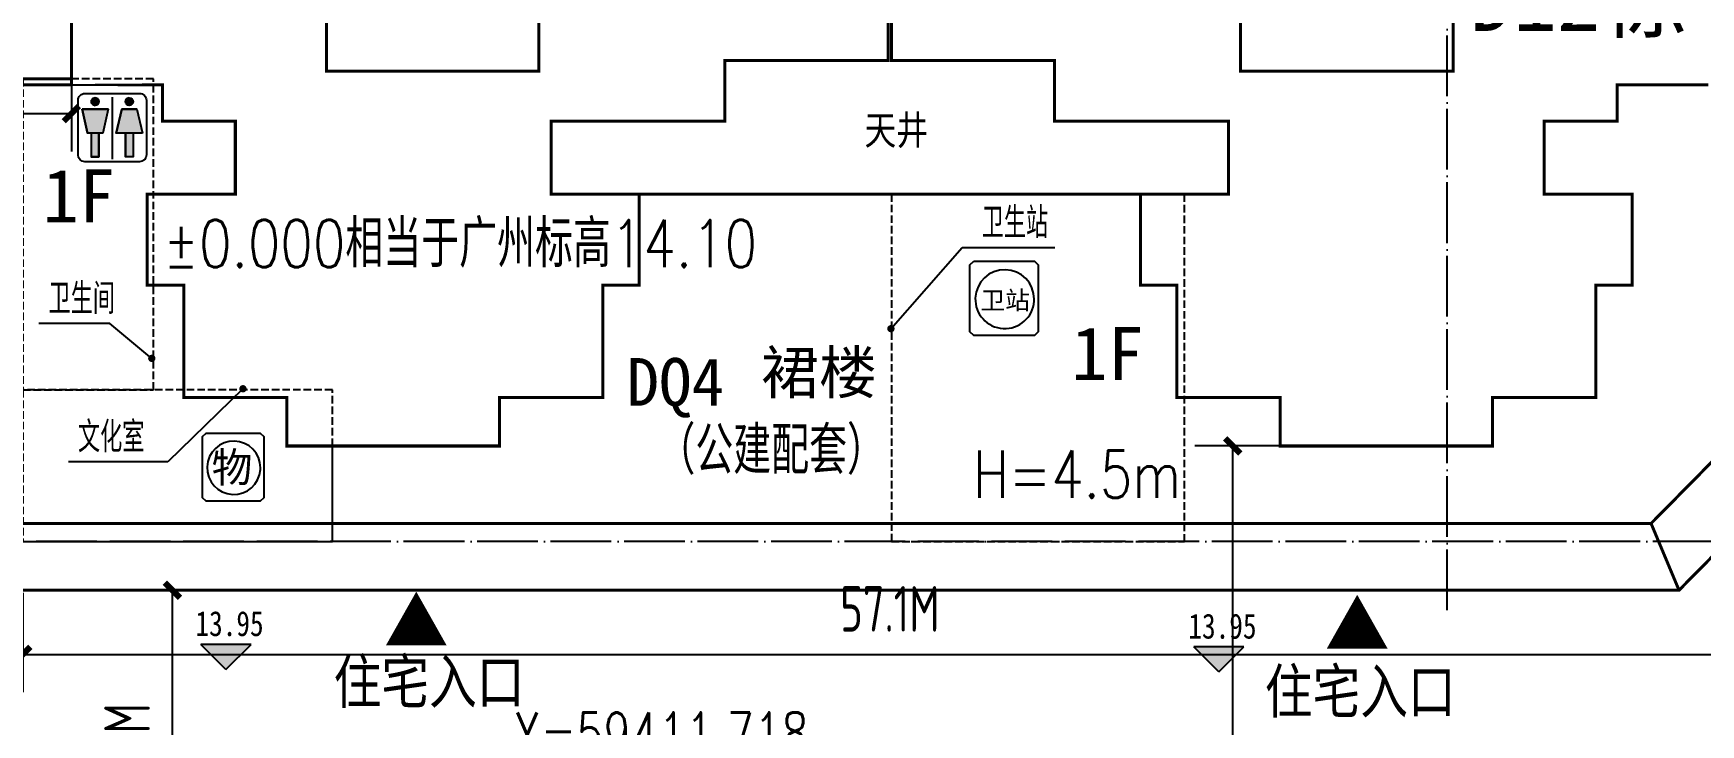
# Model space of a CAD drawing. Extents: x 37173252 to 74842692, y 59158332 to 118813339.
# Drawn here: x 37615597 to 37670510, y 59417960 to 59440741 of the extents above; entities that cross this region are included whole.
import ezdxf

# ---------------------------------------------------------------- set-up
doc = ezdxf.new("R2010")
doc.units = 0
doc.header["$LTSCALE"] = 1000
doc.header["$MEASUREMENT"] = 0
doc.linetypes.add('DASH', pattern=[0.35, 0.25, -0.1])
doc.linetypes.add('DOTE', pattern=[2.4200000000000004, 2, -0.2, 0.02, -0.2])
for name, color, linetype in [('-1-500室外标高', 4, 'Continuous'), ('@YL', 2, 'Continuous'), ('DIM_LEAD', 3, 'Continuous'), ('DOTE', 16, 'Continuous'), ('PUB_DIM', 3, 'Continuous'), ('PUB_TEXT', 7, 'Continuous'), ('RMJM - P1 - P - 120-1$0$文字说明', 7, 'Continuous'), ('SHAPE', 161, 'Continuous'), ('YD_设施符号', 7, 'Continuous'), ('入口', 4, 'Continuous'), ('屋顶轮廓', 36, 'Continuous'), ('竖向标高', 1, 'Continuous')]:
    doc.layers.add(name, color=color, linetype=linetype)
doc.styles.add('_TCH_DIM', font='SIMPLEX', dxfattribs={"bigfont": 'GBCBIG'})
doc.styles.add('_TCH_DIM_T3', font='SIMPLEX', dxfattribs={"width": 0.7058823529411765, "bigfont": 'GBCBIG'})
doc.styles.add('CHINESE', font='', dxfattribs={"width": 0.8})
doc.styles.add('DIM_FONT', font='superos.shx', dxfattribs={"width": 0.8, "bigfont": 'haiwenzw.shx'})
doc.styles.add('DIMST', font='', dxfattribs={"width": 0.8})
doc.styles.add('GHTEXTHT', font='')
doc.styles.add('RMJM - P1 - P - 120-1$0$RMJM_TEXT', font='arial.ttf', dxfattribs={"height": 2.5})
doc.styles.add('text_zheng', font='simplex.shx', dxfattribs={"width": 0.8, "bigfont": 'hztxt.shx'})
doc.styles.get('CHINESE').set_extended_font_data('NSimSun')
doc.styles.get('DIMST').set_extended_font_data('SimSun')
doc.styles.get('GHTEXTHT').set_extended_font_data('SimSun')
doc.dimstyles.new('_TCH_ARCH&&500', dxfattribs={"dimtxt": 1487.5, "dimasz": 500, "dimexe": 1250, "dimexo": 1500, "dimgap": 631.2500000000001, "dimtad": 1, "dimdec": 0, "dimzin": 0, "dimdsep": 46, "dimtxsty": '_TCH_DIM_T3', "dimblk": 'ARCHTICK', "dimcen": 0.09, "dimclrt": 7, "dimazin": 2, "dimtfac": 1, "dimtdec": 0, "dimtix": 1, "dimtmove": 2, "dimatfit": 3, "dimfxl": 0, "dimtolj": 1, "dimtzin": 0, "dimarcsym": 0})
doc.dimstyles.new('DIMN500', dxfattribs={"dimscale": 5, "dimtxt": 300, "dimasz": 100, "dimexe": 250, "dimexo": 300, "dimgap": 150, "dimtad": 1, "dimdec": 0, "dimzin": 0, "dimdsep": 46, "dimtxsty": 'DIM_FONT', "dimblk": 'ARCHTICK', "dimcen": 0.09, "dimclrt": 7, "dimazin": 2, "dimtfac": 1, "dimtdec": 0, "dimtix": 1, "dimtmove": 2, "dimatfit": 3, "dimldrblk": 'ARCHTICK', "dimfxl": 0, "dimtolj": 1, "dimtzin": 0, "dimarcsym": 0})

# ---------------------------------------------------------------- blocks, each defined once
blk = doc.blocks.new('_ArchTick')
at = {"color": 0, "linetype": 'ByBlock', "const_width": 0.4}
blk.add_lwpolyline([(-0.5, -0.5), (0.5, 0.5)], dxfattribs=at)
blk = doc.blocks.new('*D207')
at = {"layer": 'Defpoints', "color": 0}
for p in [(657207.1477293252, -198412.9115553963), (714323.7020778186, -198412.9115553963), (714323.7020778186, -201935.658757955)]:
    blk.add_point(p, dxfattribs=at)
at = {"layer": 'PUB_DIM', "color": 0, "lineweight": -2}
for p, q in [((657207.1477293252, -199912.9115553963), (657207.1477293252, -203185.658757955)), ((714323.7020778186, -199912.9115553963), (714323.7020778186, -203185.658757955)), ((657207.1477293252, -201935.658757955), (714323.7020778186, -201935.658757955))]:
    blk.add_line(p, q, dxfattribs=at)
at = {"layer": 'PUB_DIM', "color": 0, "lineweight": -2, "xscale": 500, "yscale": 500, "zscale": 500, "rotation": 180}
blk.add_blockref('_ArchTick', (657207.1477293252, -201935.658757955), dxfattribs=at)
at = {"layer": 'PUB_DIM', "color": 0, "lineweight": -2, "xscale": 500, "yscale": 500, "zscale": 500}
blk.add_blockref('_ArchTick', (714323.7020778186, -201935.658757955), dxfattribs=at)
at = {"layer": 'PUB_DIM', "color": 7, "insert": (685765.4249035718, -200435.658757955), "char_height": 1500, "attachment_point": 5, "style": 'DIM_FONT'}
blk.add_mtext('\\A1;57.1M', dxfattribs=at)
blk = doc.blocks.new('D11D12lkx')
at = {"layer": 'SHAPE', "const_width": 100}
for points in [[(657369.3972220002, -106782.2490342725), (655269.4478155347, -106782.2490114886), (655269.4478155347, -123634.9734431598), (710318.81603532, -123634.9734021742), (716103.2561384859, -117766.7348351944), (716948.8456131136, -80219.81070592254), (702686.3455764027, -80219.8107257206), (702686.3455996709, -96982.39497868903)], [(702886.3455998646, -96982.39497868903), (702886.3455768796, -80419.8104030285), (714745.1061213585, -80419.8104030285), (713923.5060965763, -116844.1754859034), (709398.264787239, -121434.9734028522), (702879.4126219423, -121434.9734028522), (702879.4126219423, -121434.9734028522)], [(684269.3619008949, -98732.23652203148), (684269.2380194776, -106182.2647978715), (678894.3972223764, -106182.2647978738), (678894.3972223764, -108182.2490029559), (673169.3972102692, -108182.2365106959), (673169.3972102692, -110582.236509915), (676069.3972110646, -110582.2365083536), (676069.3972110646, -113382.236513223), (676069.3972110646, -113582.236513223), (674869.4322109139, -113582.2365131681), (674869.4322109139, -117282.2365128952), (671469.3972104555, -117282.2490051463), (671469.4030891014, -118882.2490052367), (664469.3972113831, -118882.2490051687), (664469.3972113831, -117282.2490051463), (661069.3972221864, -117282.2365128952), (661069.3971225359, -114082.249005191), (661069.3971225359, -113582.249005191), (659869.3972108243, -113582.249005191), (659869.397210828, -110582.249005422), (662769.3972112006, -110582.249005422), (662769.3972112006, -108182.2490069121), (660369.3972220039, -108182.2490029559), (660369.3972220039, -106982.2489997447), (657369.3972225981, -106982.2490342725), (657369.3972220002, -103682.2365041892)], [(684379.3419391504, -98732.38250262057), (684379.4658205677, -106182.4107784606), (689754.3066176688, -106182.4107784629), (689754.3066176688, -108182.3949835449), (695479.306629776, -108182.382491285), (695479.306629776, -110582.3824905041), (692579.3066289807, -110582.3824889427), (692579.3066289807, -113382.3824938121), (692579.3066289807, -113582.3824938121), (693779.2716291314, -113582.3824937572), (693779.2716291314, -117282.3824934843), (697179.3066295898, -117282.3949857354), (697179.3007509438, -118882.3949858258), (704179.3066286622, -118882.3949857578), (704179.3066286622, -117282.3949857354), (707579.3066178588, -117282.3824934843), (707579.3067175094, -114082.3949857801), (707579.3067175094, -113582.3949857801), (708779.306629221, -113582.3949857801), (708779.3066292172, -110582.3949860111), (705879.3066288447, -110582.3949860111), (705879.3066288447, -108182.3949875012), (708279.3066180414, -108182.3949835449), (708279.3066180414, -106982.3949803337), (711279.3066174472, -106982.3950148616)], [(671469.4761638539, -121434.9734297637), (665769.4125944097, -121434.9734341372), (655469.4479835005, -121434.9734341372), (655469.4478189545, -106982.2490342651), (657369.3972220002, -106982.2365114535)], [(702879.4126219423, -121434.9734028522), (693779.4478805084, -121434.9734140504), (671469.4761638539, -121434.9734297637), (671469.4761638539, -121434.9734297637)], [(709398.264787239, -121434.9734028522), (710318.81603532, -123634.9734021742)]]:
    blk.add_lwpolyline(points, dxfattribs=at)
for points in [[(672769.3972223764, -106532.3825146863), (665769.3972278666, -106532.3825146863), (665769.3972278666, -99782.24901161343), (672769.3972223764, -99782.24901161343)], [(695879.3196706995, -99782.38249736), (702879.3066176763, -99782.38249736), (702879.3066176763, -106532.3825146863), (695879.3196706995, -106532.3825146863)]]:
    blk.add_lwpolyline(points, close=True, dxfattribs=at)
blk = doc.blocks.new('gjwz')
at = {"color": 251, "linetype": 'DASH'}
for points in [[(36079040.04639567, 59428993.22826908), (36083340.04623555, 59428993.22826908), (36083340.04623978, 59439243.31942617), (36079040.0463999, 59439243.31942617)], [(36107650.0464237, 59423990.59509587), (36117299.90556659, 59423990.59509587), (36117299.90556659, 59435443.38933101), (36107650.0464237, 59435443.38933101)], [(36079039.89511938, 59423990.59504564), (36089240.01110648, 59423990.59504564), (36089240.01110648, 59428993.22826908), (36079039.89511938, 59428993.22826908)]]:
    blk.add_lwpolyline(points, close=True, dxfattribs=at)
blk = doc.blocks.new('*U64')
at = {"layer": 'YD_设施符号', "linetype": 'Continuous'}
for p, q in [((48778.60550840281, 60317.96448573301), (48778.24405435137, 60317.09155555381)), ((48778.60602631332, 60317.96470033301), (48778.60550840281, 60317.96448573301)), ((48778.60883899377, 60317.96586578772), (48778.60602631332, 60317.96470033301)), ((48778.6093569043, 60317.96608038773), (48778.60883899377, 60317.96586578772)), ((48779.48003323671, 60318.32685148963), (48778.6093569043, 60317.96608038773)), ((48780.35131405754, 60317.96608038773), (48779.48003323671, 60318.32685148963)), ((48780.35131405754, 60317.96608038773), (48780.35183232761, 60317.96586578772)), ((48780.35183232761, 60317.96586578772), (48780.35464696088, 60317.96470033301)), ((48780.35464696088, 60317.96470033301), (48780.35473588193, 60317.96448573301)), ((48780.35473588193, 60317.96448573301), (48780.71644088173, 60317.09155555381)), ((48789.85333815397, 60317.96448573301), (48789.49188410254, 60317.09155555381)), ((48789.85342701335, 60317.96470033301), (48789.85333815397, 60317.96448573301)), ((48789.85390959297, 60317.96586578772), (48789.85342701335, 60317.96470033301)), ((48789.85442750352, 60317.96608038773), (48789.85390959297, 60317.96586578772)), ((48790.72510383592, 60318.32685148963), (48789.85442750352, 60317.96608038773)), ((48790.72843442691, 60318.32823154434), (48790.72510383592, 60318.32685148963)), ((48790.73176733023, 60318.32685148963), (48790.72843442691, 60318.32823154434)), ((48790.73176733023, 60318.32685148963), (48791.60304815105, 60317.96608038773)), ((48791.60304815105, 60317.96608038773), (48791.60313707214, 60317.96586578772)), ((48791.60313707214, 60317.96586578772), (48791.60361998682, 60317.96470033301)), ((48791.60361998682, 60317.96470033301), (48791.60370890788, 60317.96448573301)), ((48791.60370890788, 60317.96448573301), (48791.96541390767, 60317.09155555381)), ((48783.76868512649, 60314.56101754669), (48775.1774008915, 60314.55996349093)), ((48775.1774008915, 60314.55996349093), (48776.96009874433, 60306.69152178147)), ((48778.24348291235, 60317.09017549909), (48778.2433572462, 60317.08987200887)), ((48778.2433572462, 60317.08987200887), (48778.60506224599, 60316.21694182968)), ((48778.24392868522, 60317.09125206356), (48778.24348291235, 60317.09017549909)), ((48778.24405435137, 60317.09155555381), (48778.24392868522, 60317.09125206356)), ((48778.60506224599, 60316.21694182968), (48778.60515116705, 60316.21672722965)), ((48778.60515116705, 60316.21672722965), (48778.60563408174, 60316.21556177492)), ((48778.60563408174, 60316.21556177492), (48778.60572300281, 60316.21534717494)), ((48778.60572300281, 60316.21534717494), (48779.47700382363, 60315.85457607305)), ((48779.48033672696, 60315.8531960183), (48779.47700382363, 60315.85457607305)), ((48779.48366731795, 60315.85457607305), (48779.48033672696, 60315.8531960183)), ((48780.35434365036, 60316.21534717494), (48779.48366731795, 60315.85457607305)), ((48780.35486156088, 60316.21556177492), (48780.35434365036, 60316.21534717494)), ((48780.35534414052, 60316.21672722965), (48780.35486156088, 60316.21556177492)), ((48780.3554329999, 60316.21694182968), (48780.35534414052, 60316.21672722965)), ((48780.71688705134, 60317.08987200887), (48780.3554329999, 60316.21694182968)), ((48780.71644088173, 60317.09155555381), (48780.71656663513, 60317.09125206356)), ((48780.71656663513, 60317.09125206356), (48780.71701271749, 60317.09017549909)), ((48780.71701271749, 60317.09017549909), (48780.71688705134, 60317.08987200887)), ((48783.76844461377, 60314.55996349093), (48781.97303658716, 60306.69152178147)), ((48783.76844461377, 60314.55996349093), (48783.76868512649, 60314.56101754669)), ((48788.23732092796, 60314.55996349093), (48786.44191290135, 60306.69152178147)), ((48788.23756144066, 60314.56101754669), (48788.23732092796, 60314.55996349093)), ((48788.23768655022, 60314.56156584388), (48788.23756144066, 60314.56101754669)), ((48793.24975641744, 60314.56218076955), (48788.23768655022, 60314.56156584388)), ((48789.49188410254, 60317.09155555381), (48789.49175843636, 60317.09125206356)), ((48789.49175843636, 60317.09125206356), (48789.49220451874, 60317.09017549909)), ((48789.49220451874, 60317.09017549909), (48789.49233027215, 60317.08987200887)), ((48789.49233027215, 60317.08987200887), (48789.85403527191, 60316.21694182968)), ((48789.85403527191, 60316.21694182968), (48789.854124193, 60316.21672722965)), ((48789.854124193, 60316.21672722965), (48789.85693882625, 60316.21556177492)), ((48789.85693882625, 60316.21556177492), (48789.85745709631, 60316.21534717494)), ((48790.72873791715, 60315.85457607305), (48789.85745709631, 60316.21534717494)), ((48791.59941424957, 60316.21534717494), (48790.72873791715, 60315.85457607305)), ((48791.59993216005, 60316.21556177492), (48791.59941424957, 60316.21534717494)), ((48791.60274484053, 60316.21672722965), (48791.59993216005, 60316.21556177492)), ((48791.60326275106, 60316.21694182968), (48791.60274484053, 60316.21672722965)), ((48791.96471680248, 60317.08987200887), (48791.60326275106, 60316.21694182968)), ((48791.96484246865, 60317.09017549909), (48791.96471680248, 60317.08987200887)), ((48791.96528824152, 60317.09125206356), (48791.96484246865, 60317.09017549909)), ((48791.96541390767, 60317.09155555381), (48791.96528824152, 60317.09125206356)), ((48793.24989573687, 60314.56156584388), (48793.24975641744, 60314.56218076955)), ((48793.24989573687, 60314.56156584388), (48793.25001996072, 60314.56101754669)), ((48793.25001996072, 60314.56101754669), (48793.25025877077, 60314.55996349093)), ((48793.25025877077, 60314.55996349093), (48795.0329566236, 60306.69152178147)), ((48776.96009874433, 60306.69152178147), (48776.96018230342, 60306.69115296972)), ((48776.96018230342, 60306.69115296972), (48776.96025358542, 60306.69083834657)), ((48776.96025358542, 60306.69083834657), (48776.9603375544, 60306.69046772571)), ((48776.9603375544, 60306.69046772571), (48776.96046177825, 60306.68991942853)), ((48776.96046177825, 60306.68991942853), (48776.96049579697, 60306.68976927728)), ((48776.96049579697, 60306.68976927728), (48776.96056707894, 60306.68945465412)), ((48776.96060109769, 60306.68930450286), (48776.96056707894, 60306.68945465412)), ((48778.18443779387, 60306.68945465412), (48776.96060109769, 60306.68930450286)), ((48780.74883420936, 60306.68976927728), (48778.18443779387, 60306.68945465412)), ((48780.74883424058, 60306.68976927728), (48778.18443782196, 60306.68945465412)), ((48778.18443782196, 60306.68945465412), (48778.18443784038, 60306.68930450286)), ((48778.18443784038, 60306.68930450286), (48778.18539531284, 60298.88524121298)), ((48781.97267096491, 60306.68991942853), (48780.74883420936, 60306.68976927728)), ((48780.74883427919, 60306.68945465412), (48780.74883424058, 60306.68976927728)), ((48780.74883427919, 60306.68945465412), (48780.74883429761, 60306.68930450286)), ((48780.74883429761, 60306.68930450286), (48780.74979177009, 60298.88524121298)), ((48781.97279607443, 60306.69046772571), (48781.97267096491, 60306.68991942853)), ((48781.97288064211, 60306.69083834657), (48781.97279607443, 60306.69046772571)), ((48781.97295243228, 60306.69115296972), (48781.97288064211, 60306.69083834657)), ((48781.97303658716, 60306.69152178147), (48781.97295243228, 60306.69115296972)), ((48789.46248894354, 60306.69083834657), (48786.44167238863, 60306.69046772571)), ((48786.44167238863, 60306.69046772571), (48786.4417569563, 60306.69083834657)), ((48786.44182874649, 60306.69115296972), (48786.4417569563, 60306.69083834657)), ((48786.44191290135, 60306.69152178147), (48786.44182874649, 60306.69115296972)), ((48792.02688536301, 60306.69115296972), (48789.46248894434, 60306.69083834657)), ((48789.46248894434, 60306.69083834657), (48789.4624889898, 60306.69046772571)), ((48789.4624889898, 60306.69046772571), (48789.46248905707, 60306.68991942853)), ((48789.46248905707, 60306.68991942853), (48789.4624890755, 60306.68976927728)), ((48789.4624890755, 60306.68976927728), (48789.46248911409, 60306.68945465412)), ((48789.46248911409, 60306.68945465412), (48789.46248913253, 60306.68930450286)), ((48789.46248913253, 60306.68930450286), (48789.46344660499, 60298.88524121298)), ((48795.0329566236, 60306.69152178147), (48792.0268853786, 60306.69115296972)), ((48792.02688540161, 60306.69083834657), (48792.02688544706, 60306.69046772571)), ((48792.02688544706, 60306.69046772571), (48792.02688551434, 60306.68991942853)), ((48792.02688551434, 60306.68991942853), (48792.02688553277, 60306.68976927728)), ((48792.02688553277, 60306.68976927728), (48792.02688557137, 60306.68945465412)), ((48792.02688557137, 60306.68945465412), (48792.02688558979, 60306.68930450286)), ((48792.02688558979, 60306.68930450286), (48792.02784306225, 60298.88524121298)), ((48778.18539531284, 60298.88524121298), (48778.18539535144, 60298.88492658985)), ((48778.18539535144, 60298.88492658985), (48778.18539548258, 60298.88385752053)), ((48778.18539552119, 60298.88354289741), (48778.18539548258, 60298.88385752053)), ((48780.74979193985, 60298.88385752053), (48778.18539552119, 60298.88354289741)), ((48780.74979177009, 60298.88524121298), (48780.74979180868, 60298.88492658985)), ((48780.74979180868, 60298.88492658985), (48780.74979193985, 60298.88385752053)), ((48792.02784306225, 60298.88524121298), (48789.4634466436, 60298.88492658985)), ((48789.4634466436, 60298.88492658985), (48789.46344660499, 60298.88524121298))]:
    blk.add_line(p, q, dxfattribs=at)
for points in [[(48778.60550840281, 60317.96448573301), (48778.24405435137, 60317.09155555381), (48780.71644088173, 60317.09155555381)], [(48778.60602631332, 60317.96470033301), (48778.60550840281, 60317.96448573301), (48780.35473588193, 60317.96448573301)], [(48778.60883899377, 60317.96586578772), (48778.60602631332, 60317.96470033301), (48780.35464696088, 60317.96470033301)], [(48778.6093569043, 60317.96608038773), (48778.60883899377, 60317.96586578772), (48780.35183232761, 60317.96586578772)], [(48779.48003323671, 60318.32685148963), (48778.6093569043, 60317.96608038773), (48780.35131405754, 60317.96608038773)], [(48789.85333815397, 60317.96448573301), (48789.49188410254, 60317.09155555381), (48791.96541390767, 60317.09155555381)], [(48789.85342701335, 60317.96470033301), (48789.85333815397, 60317.96448573301), (48791.60370890788, 60317.96448573301)], [(48789.85390959297, 60317.96586578772), (48789.85342701335, 60317.96470033301), (48791.60361998682, 60317.96470033301)], [(48789.85442750352, 60317.96608038773), (48789.85390959297, 60317.96586578772), (48791.60313707214, 60317.96586578772)], [(48790.72510383592, 60318.32685148963), (48789.85442750352, 60317.96608038773), (48791.60304815105, 60317.96608038773)], [(48790.72843442691, 60318.32823154434), (48790.72510383592, 60318.32685148963), (48790.73176733023, 60318.32685148963)], [(48783.76868512649, 60314.56101754669), (48775.1774008915, 60314.55996349093), (48783.76844461377, 60314.55996349093)], [(48775.1774008915, 60314.55996349093), (48776.96009874433, 60306.69152178147), (48781.97303658716, 60306.69152178147)], [(48778.24348291235, 60317.09017549909), (48778.2433572462, 60317.08987200887), (48780.71688705134, 60317.08987200887)], [(48778.2433572462, 60317.08987200887), (48778.60506224599, 60316.21694182968), (48780.3554329999, 60316.21694182968)], [(48778.24392868522, 60317.09125206356), (48778.24348291235, 60317.09017549909), (48780.71701271749, 60317.09017549909)], [(48778.24405435137, 60317.09155555381), (48778.24392868522, 60317.09125206356), (48780.71656663513, 60317.09125206356)], [(48778.60506224599, 60316.21694182968), (48778.60515116705, 60316.21672722965), (48780.35534414052, 60316.21672722965)], [(48778.60515116705, 60316.21672722965), (48778.60563408174, 60316.21556177492), (48780.35486156088, 60316.21556177492)], [(48778.60563408174, 60316.21556177492), (48778.60572300281, 60316.21534717494), (48780.35434365036, 60316.21534717494)], [(48778.60572300281, 60316.21534717494), (48779.47700382363, 60315.85457607305), (48779.48366731795, 60315.85457607305)], [(48788.23732092796, 60314.55996349093), (48786.44191290135, 60306.69152178147), (48795.0329566236, 60306.69152178147)], [(48788.23756144066, 60314.56101754669), (48788.23732092796, 60314.55996349093), (48793.25025877077, 60314.55996349093)], [(48788.23768655022, 60314.56156584388), (48788.23756144066, 60314.56101754669), (48793.25001996072, 60314.56101754669)], [(48793.24975641744, 60314.56218076955), (48788.23768655022, 60314.56156584388), (48793.24989573687, 60314.56156584388)], [(48789.49188410254, 60317.09155555381), (48789.49175843636, 60317.09125206356), (48791.96528824152, 60317.09125206356)], [(48789.49175843636, 60317.09125206356), (48789.49220451874, 60317.09017549909), (48791.96484246865, 60317.09017549909)], [(48789.49220451874, 60317.09017549909), (48789.49233027215, 60317.08987200887), (48791.96471680248, 60317.08987200887)], [(48789.49233027215, 60317.08987200887), (48789.85403527191, 60316.21694182968), (48791.60326275106, 60316.21694182968)], [(48789.85403527191, 60316.21694182968), (48789.854124193, 60316.21672722965), (48791.60274484053, 60316.21672722965)], [(48789.854124193, 60316.21672722965), (48789.85693882625, 60316.21556177492), (48791.59993216005, 60316.21556177492)], [(48789.85693882625, 60316.21556177492), (48789.85745709631, 60316.21534717494), (48791.59941424957, 60316.21534717494)], [(48776.96009874433, 60306.69152178147), (48776.96018230342, 60306.69115296972), (48781.97295243228, 60306.69115296972)], [(48776.96018230342, 60306.69115296972), (48776.96025358542, 60306.69083834657), (48781.97288064211, 60306.69083834657)], [(48776.96025358542, 60306.69083834657), (48776.9603375544, 60306.69046772571), (48781.97279607443, 60306.69046772571)], [(48776.9603375544, 60306.69046772571), (48776.96046177825, 60306.68991942853), (48781.97267096491, 60306.68991942853)], [(48776.96046177825, 60306.68991942853), (48776.96049579697, 60306.68976927728), (48780.74883420936, 60306.68976927728)], [(48776.96049579697, 60306.68976927728), (48776.96056707894, 60306.68945465412), (48778.18443779387, 60306.68945465412)], [(48780.74883424058, 60306.68976927728), (48778.18443782196, 60306.68945465412), (48780.74883427919, 60306.68945465412)], [(48778.18443782196, 60306.68945465412), (48778.18443784038, 60306.68930450286), (48780.74883429761, 60306.68930450286)], [(48778.18443784038, 60306.68930450286), (48778.18539531284, 60298.88524121298), (48780.74979177009, 60298.88524121298)], [(48786.44182874649, 60306.69115296972), (48786.4417569563, 60306.69083834657), (48789.46248894354, 60306.69083834657)], [(48786.44191290135, 60306.69152178147), (48786.44182874649, 60306.69115296972), (48792.0268853786, 60306.69115296972)], [(48792.02688536301, 60306.69115296972), (48789.46248894434, 60306.69083834657), (48792.02688540161, 60306.69083834657)], [(48789.46248894434, 60306.69083834657), (48789.4624889898, 60306.69046772571), (48792.02688544706, 60306.69046772571)], [(48789.4624889898, 60306.69046772571), (48789.46248905707, 60306.68991942853), (48792.02688551434, 60306.68991942853)], [(48789.46248905707, 60306.68991942853), (48789.4624890755, 60306.68976927728), (48792.02688553277, 60306.68976927728)], [(48789.4624890755, 60306.68976927728), (48789.46248911409, 60306.68945465412), (48792.02688557137, 60306.68945465412)], [(48789.46248911409, 60306.68945465412), (48789.46248913253, 60306.68930450286), (48792.02688558979, 60306.68930450286)], [(48789.46248913253, 60306.68930450286), (48789.46344660499, 60298.88524121298), (48792.02784306225, 60298.88524121298)], [(48778.18539531284, 60298.88524121298), (48778.18539535144, 60298.88492658985), (48780.74979180868, 60298.88492658985)], [(48778.18539535144, 60298.88492658985), (48778.18539548258, 60298.88385752053), (48780.74979193985, 60298.88385752053)]]:
    blk.add_solid(points, dxfattribs=at)
at = {"layer": 'YD_设施符号', "linetype": 'Continuous', "extrusion": (0, 0, -1)}
for points in [[(-48778.60550840281, 60317.96448573301), (-48780.35473588193, 60317.96448573301), (-48780.71644088173, 60317.09155555381)], [(-48778.60602631332, 60317.96470033301), (-48780.35464696088, 60317.96470033301), (-48780.35473588193, 60317.96448573301)], [(-48778.60883899377, 60317.96586578772), (-48780.35183232761, 60317.96586578772), (-48780.35464696088, 60317.96470033301)], [(-48778.6093569043, 60317.96608038773), (-48780.35131405754, 60317.96608038773), (-48780.35183232761, 60317.96586578772)], [(-48789.85333815397, 60317.96448573301), (-48791.60370890788, 60317.96448573301), (-48791.96541390767, 60317.09155555381)], [(-48789.85342701335, 60317.96470033301), (-48791.60361998682, 60317.96470033301), (-48791.60370890788, 60317.96448573301)], [(-48789.85390959297, 60317.96586578772), (-48791.60313707214, 60317.96586578772), (-48791.60361998682, 60317.96470033301)], [(-48789.85442750352, 60317.96608038773), (-48791.60304815105, 60317.96608038773), (-48791.60313707214, 60317.96586578772)], [(-48790.72510383592, 60318.32685148963), (-48790.73176733023, 60318.32685148963), (-48791.60304815105, 60317.96608038773)], [(-48775.1774008915, 60314.55996349093), (-48783.76844461377, 60314.55996349093), (-48781.97303658716, 60306.69152178147)], [(-48778.2433572462, 60317.08987200887), (-48780.71688705134, 60317.08987200887), (-48780.3554329999, 60316.21694182968)], [(-48778.24348291235, 60317.09017549909), (-48780.71701271749, 60317.09017549909), (-48780.71688705134, 60317.08987200887)], [(-48778.24392868522, 60317.09125206356), (-48780.71656663513, 60317.09125206356), (-48780.71701271749, 60317.09017549909)], [(-48778.24405435137, 60317.09155555381), (-48780.71644088173, 60317.09155555381), (-48780.71656663513, 60317.09125206356)], [(-48778.60506224599, 60316.21694182968), (-48780.3554329999, 60316.21694182968), (-48780.35534414052, 60316.21672722965)], [(-48778.60515116705, 60316.21672722965), (-48780.35534414052, 60316.21672722965), (-48780.35486156088, 60316.21556177492)], [(-48778.60563408174, 60316.21556177492), (-48780.35486156088, 60316.21556177492), (-48780.35434365036, 60316.21534717494)], [(-48778.60572300281, 60316.21534717494), (-48780.35434365036, 60316.21534717494), (-48779.48366731795, 60315.85457607305)], [(-48779.47700382363, 60315.85457607305), (-48779.48366731795, 60315.85457607305), (-48779.48033672696, 60315.8531960183)], [(-48788.23732092796, 60314.55996349093), (-48793.25025877077, 60314.55996349093), (-48795.0329566236, 60306.69152178147)], [(-48788.23756144066, 60314.56101754669), (-48793.25001996072, 60314.56101754669), (-48793.25025877077, 60314.55996349093)], [(-48788.23768655022, 60314.56156584388), (-48793.24989573687, 60314.56156584388), (-48793.25001996072, 60314.56101754669)], [(-48789.49175843636, 60317.09125206356), (-48791.96528824152, 60317.09125206356), (-48791.96484246865, 60317.09017549909)], [(-48789.49188410254, 60317.09155555381), (-48791.96541390767, 60317.09155555381), (-48791.96528824152, 60317.09125206356)], [(-48789.49220451874, 60317.09017549909), (-48791.96484246865, 60317.09017549909), (-48791.96471680248, 60317.08987200887)], [(-48789.49233027215, 60317.08987200887), (-48791.96471680248, 60317.08987200887), (-48791.60326275106, 60316.21694182968)], [(-48789.85403527191, 60316.21694182968), (-48791.60326275106, 60316.21694182968), (-48791.60274484053, 60316.21672722965)], [(-48789.854124193, 60316.21672722965), (-48791.60274484053, 60316.21672722965), (-48791.59993216005, 60316.21556177492)], [(-48789.85693882625, 60316.21556177492), (-48791.59993216005, 60316.21556177492), (-48791.59941424957, 60316.21534717494)], [(-48789.85745709631, 60316.21534717494), (-48791.59941424957, 60316.21534717494), (-48790.72873791715, 60315.85457607305)], [(-48776.96009874433, 60306.69152178147), (-48781.97303658716, 60306.69152178147), (-48781.97295243228, 60306.69115296972)], [(-48776.96018230342, 60306.69115296972), (-48781.97295243228, 60306.69115296972), (-48781.97288064211, 60306.69083834657)], [(-48776.96025358542, 60306.69083834657), (-48781.97288064211, 60306.69083834657), (-48781.97279607443, 60306.69046772571)], [(-48776.9603375544, 60306.69046772571), (-48781.97279607443, 60306.69046772571), (-48781.97267096491, 60306.68991942853)], [(-48776.96046177825, 60306.68991942853), (-48781.97267096491, 60306.68991942853), (-48780.74883420936, 60306.68976927728)], [(-48776.96049579697, 60306.68976927728), (-48780.74883420936, 60306.68976927728), (-48778.18443779387, 60306.68945465412)], [(-48776.96056707894, 60306.68945465412), (-48778.18443779387, 60306.68945465412), (-48776.96060109769, 60306.68930450286)], [(-48778.18443782196, 60306.68945465412), (-48780.74883427919, 60306.68945465412), (-48780.74883429761, 60306.68930450286)], [(-48778.18443784038, 60306.68930450286), (-48780.74883429761, 60306.68930450286), (-48780.74979177009, 60298.88524121298)], [(-48786.4417569563, 60306.69083834657), (-48789.46248894354, 60306.69083834657), (-48786.44167238863, 60306.69046772571)], [(-48786.44182874649, 60306.69115296972), (-48792.02688536301, 60306.69115296972), (-48789.46248894354, 60306.69083834657)], [(-48786.44191290135, 60306.69152178147), (-48795.0329566236, 60306.69152178147), (-48792.0268853786, 60306.69115296972)], [(-48789.46248894434, 60306.69083834657), (-48792.02688540161, 60306.69083834657), (-48792.02688544706, 60306.69046772571)], [(-48789.4624889898, 60306.69046772571), (-48792.02688544706, 60306.69046772571), (-48792.02688551434, 60306.68991942853)], [(-48789.46248905707, 60306.68991942853), (-48792.02688551434, 60306.68991942853), (-48792.02688553277, 60306.68976927728)], [(-48789.4624890755, 60306.68976927728), (-48792.02688553277, 60306.68976927728), (-48792.02688557137, 60306.68945465412)], [(-48789.46248911409, 60306.68945465412), (-48792.02688557137, 60306.68945465412), (-48792.02688558979, 60306.68930450286)], [(-48789.46248913253, 60306.68930450286), (-48792.02688558979, 60306.68930450286), (-48792.02784306225, 60298.88524121298)], [(-48792.02688536301, 60306.69115296972), (-48792.0268853786, 60306.69115296972), (-48792.02688540161, 60306.69083834657)], [(-48778.18539531284, 60298.88524121298), (-48780.74979177009, 60298.88524121298), (-48780.74979180868, 60298.88492658985)], [(-48778.18539535144, 60298.88492658985), (-48780.74979180868, 60298.88492658985), (-48780.74979193985, 60298.88385752053)], [(-48778.18539548258, 60298.88385752053), (-48780.74979193985, 60298.88385752053), (-48778.18539552119, 60298.88354289741)], [(-48789.46344660499, 60298.88524121298), (-48792.02784306225, 60298.88524121298), (-48789.4634466436, 60298.88492658985)]]:
    blk.add_solid(points, dxfattribs=at)
blk = doc.blocks.new('*D68')
at = {"layer": 'Defpoints', "color": 0}
for p in [(37620178.3837593, 59422390.59498989), (37622409.09048345, 59422390.59498989), (37622409.09048345, 59411717.77050138)]:
    blk.add_point(p, dxfattribs=at)
at = {"layer": 'PUB_DIM', "color": 0, "lineweight": -2}
for p, q in [((37620909.09048345, 59422390.59498989), (37618928.3837593, 59422390.59498989)), ((37620178.3837593, 59411717.77050138), (37620178.3837593, 59422390.59498989)), ((37620909.09048345, 59411717.77050138), (37618928.3837593, 59411717.77050138))]:
    blk.add_line(p, q, dxfattribs=at)
at = {"layer": 'PUB_DIM', "color": 0, "lineweight": -2, "xscale": 500, "yscale": 500, "zscale": 500}
for p, rotation in [((37620178.3837593, 59422390.59498989), 90), ((37620178.3837593, 59411717.77050138), 270)]:
    blk.add_blockref('_ArchTick', p, dxfattribs=dict(at, rotation=rotation))
at = {"layer": 'PUB_DIM', "color": 7, "insert": (37618678.38375929, 59417054.18274564), "char_height": 1500, "attachment_point": 5, "rotation": 90, "style": 'DIM_FONT'}
blk.add_mtext('\\A1;10.7M', dxfattribs=at)
blk = doc.blocks.new('*D95')
at = {"layer": 'Defpoints', "color": 0}
for p in [(37597452.58216225, 59440692.76490265), (37616848.81018022, 59440692.76490617), (37616848.81018022, 59438096.23597674)]:
    blk.add_point(p, dxfattribs=at)
at = {"layer": 'PUB_DIM', "color": 0, "lineweight": -2}
for p, q in [((37597452.58216225, 59439192.76490265), (37597452.58216225, 59436846.23597674)), ((37616848.81018022, 59439192.76490617), (37616848.81018022, 59436846.23597674)), ((37597452.58216225, 59438096.23597674), (37616848.81018022, 59438096.23597674))]:
    blk.add_line(p, q, dxfattribs=at)
at = {"layer": 'PUB_DIM', "color": 0, "lineweight": -2, "xscale": 500, "yscale": 500, "zscale": 500, "rotation": 180}
blk.add_blockref('_ArchTick', (37597452.58216225, 59438096.23597674), dxfattribs=at)
at = {"layer": 'PUB_DIM', "color": 0, "lineweight": -2, "xscale": 500, "yscale": 500, "zscale": 500}
blk.add_blockref('_ArchTick', (37616848.81018022, 59438096.23597674), dxfattribs=at)
at = {"layer": 'PUB_DIM', "color": 7, "insert": (37607150.69617124, 59439596.23597674), "char_height": 1500, "attachment_point": 5, "style": 'DIM_FONT'}
blk.add_mtext('\\A1;19.4M', dxfattribs=at)
blk = doc.blocks.new('*D259')
at = {"layer": 'Defpoints', "color": 0}
for p in [(37655099.99651137, 59427143.16606458), (37662159.14889409, 59427143.17344353), (37662159.20416581, 59374266.88660308)]:
    blk.add_point(p, dxfattribs=at)
at = {"layer": 'PUB_DIM', "color": 0, "lineweight": -2}
for p, q in [((37660659.14889409, 59427143.17187558), (37653849.99651137, 59427143.16475795)), ((37655100.05178308, 59374266.87922413), (37655099.99651137, 59427143.16606458)), ((37660659.20416581, 59374266.88503513), (37653850.05178308, 59374266.8779175))]:
    blk.add_line(p, q, dxfattribs=at)
at = {"layer": 'PUB_DIM', "color": 0, "lineweight": -2, "xscale": 500, "yscale": 500, "zscale": 500}
for p, rotation in [((37655099.99651137, 59427143.16606458), 90.0000598914217), ((37655100.05178308, 59374266.87922413), 270.0000598914217)]:
    blk.add_blockref('_ArchTick', p, dxfattribs=dict(at, rotation=rotation))
at = {"layer": 'PUB_DIM', "color": 7, "insert": (37656475.02414723, 59400705.02408165), "char_height": 1487.5, "attachment_point": 5, "rotation": 270.0000598914217, "style": '_TCH_DIM_T3'}
blk.add_mtext('\\A1;52.8M', dxfattribs=at)
blk = doc.blocks.new('D11D12dwzx')
at = {"layer": 'DOTE', "linetype": 'DOTE'}
for p, q in [((704117.4864431416, -200480.220580813), (704117.4864431416, -154924.720580813)), ((722571.1082216977, -198221.6130417925), (654415.1082216977, -198221.6130417851))]:
    blk.add_line(p, q, dxfattribs=at)
at = {"layer": 'PUB_DIM'}
dim = blk.add_aligned_dim(p1=(657207.1477293252, -198412.9115553963), p2=(714323.7020778186, -198412.9115553963), distance=-3522.747202558705, text='57.1M', dimstyle='DIMN500', dxfattribs=at)
dim.commit()
dim.dimension.update_dxf_attribs({"geometry": '*D207', "text_midpoint": (685765.4249035718, -200435.658757955)})

msp = doc.modelspace()

# ---------------------------------------------------------------- hatches: boundary and pattern name
at = {"layer": '-1-500室外标高'}
for points in [[(37621941.88720271, 59419779.52785911), (37622766.88720271, 59420604.52785911), (37621116.88720271, 59420604.52785911)], [(37654643.73119449, 59419695.67780248), (37655468.73119449, 59420520.67780248), (37653818.73119449, 59420520.67780248)]]:
    msp.add_hatch(color=113, dxfattribs=at).paths.add_polyline_path(points)

# ---------------------------------------------------------------- linework, layer by layer
at = {"layer": '-1-500室外标高', "color": 113}
for p, q in [((37621941.88720271, 59419779.52785911), (37621116.88720271, 59420604.52785911)), ((37622766.88720271, 59420604.52785911), (37621116.88720271, 59420604.52785911)), ((37621941.88720271, 59419779.52785911), (37622766.88720271, 59420604.52785911)), ((37654643.73119449, 59419695.67780248), (37653818.73119449, 59420520.67780248)), ((37655468.73119449, 59420520.67780248), (37653818.73119449, 59420520.67780248)), ((37654643.73119449, 59419695.67780248), (37655468.73119449, 59420520.67780248))]:
    msp.add_line(p, q, dxfattribs=at)
at = {"layer": '@YL'}
msp.add_lwpolyline([(37608737.26540875, 59428611.51643901, 0.3699938191575028), (37615248.84545711, 59423990.60752494), (37625448.81018866, 59423990.60752493), (37625448.80956354, 59427143.33195876), (37628948.08379564, 59427143.54747578), (37628948.08380267, 59427143.31943953)], format="xyb", dxfattribs=at)
at = {"layer": 'DIM_LEAD'}
for p, q in [((37643841.94324607, 59431008.50643768), (37646187.01473153, 59433679.04325736)), ((37646187.01473153, 59433679.04325736), (37649235.58347838, 59433679.04325736)), ((37618119.29823302, 59431175.02167826), (37615782.00130889, 59431175.02167826)), ((37619498.00336289, 59430031.17850935), (37618119.29823302, 59431175.02167826)), ((37622500.06191548, 59429029.17029592), (37620030.94507845, 59426618.0445701)), ((37620030.94507845, 59426618.0445701), (37616751.41617362, 59426618.0445701))]:
    msp.add_line(p, q, dxfattribs=at)
at = {"layer": 'DIM_LEAD', "const_width": 120}
for points in [[(37643802.3531749, 59430963.42178103, 1), (37643881.53331723, 59431053.59109433, 1)], [(37619544.180171, 59429992.86790517, 1), (37619451.82655478, 59430069.48911354, 1)], [(37622542.98943768, 59429071.08959742, 1), (37622457.13439328, 59428987.25099443, 1)]]:
    msp.add_lwpolyline(points, format="xyb", close=True, dxfattribs=at)
at = {"layer": 'SHAPE', "const_width": 100}
msp.add_lwpolyline([(37635533.03010194, 59435443.43955015), (37652042.99480313, 59435443.53739891)], dxfattribs=at)
at = {"layer": 'YD_设施符号'}
for points in [[(37619318.60373533, 59438534.37434602), (37619318.8245753, 59436734.37749124, -0.4142135623730951), (37619093.8525728, 59436509.35028005), (37617293.85571945, 59436509.12944055, -0.4142135623730951), (37617068.82850778, 59436734.10144258), (37617068.60766733, 59438534.0982964, -0.4142135623730951), (37617293.57966936, 59438759.12550759), (37619093.57652366, 59438759.34634709, -0.4142135623730959)], [(37648561.06686068, 59431978.53409553, 60.13590774828525), (37648558.66872454, 59431914.06130862)], [(37623077.01232672, 59426421.89224529, 60.13590774828525), (37623074.84092903, 59426363.5152092)]]:
    msp.add_lwpolyline(points, format="xyb", close=True, dxfattribs=at)
for points in [[(37618193.59254491, 59438641.47241616), (37618193.84323061, 59436598.21061158)], [(37617200.91258466, 59438237.54098248), (37618060.04100835, 59438237.64638734), (37617880.43959224, 59437450.53657556), (37617379.23260486, 59437450.47508359), (37617200.91258466, 59438237.54098248)], [(37619186.46815813, 59437450.69681096), (37618327.33973444, 59437450.59140515), (37618506.94115007, 59438237.70121694), (37619008.14813697, 59438237.76270986), (37619186.46815813, 59437450.69681096)], [(37617501.61627758, 59437450.49009824), (37617501.71204746, 59436669.89892316), (37617758.15168941, 59436669.93038487), (37617758.05591953, 59437450.52156091)], [(37618885.86103189, 59437450.65993047), (37618885.95680177, 59436670.06875443), (37618629.51715982, 59436670.03729177), (37618629.42138994, 59437450.6284678)]]:
    msp.add_lwpolyline(points, dxfattribs=at)
for points in [[(37646567.81507349, 59433234.22668624), (37648567.07869005, 59433234.47197318), (37648692.46029711, 59433109.1211288), (37648692.73058319, 59430906.10239863), (37648567.37973928, 59430780.72079158), (37646568.11612177, 59430780.47550464), (37646442.73451567, 59430905.82634807), (37646442.46422958, 59433108.84507918)], [(37623082.45575237, 59427559.08415031), (37621272.21780825, 59427558.86205482), (37621158.71859169, 59427445.33498383), (37621158.96332312, 59425450.606493), (37621272.49039364, 59425337.10727596), (37623082.72833729, 59425337.32937336), (37623196.22755384, 59425450.85644341), (37623195.9828229, 59427445.58493328)]]:
    msp.add_lwpolyline(points, close=True, dxfattribs=at)
for centre in [(37617631.19099367, 59438490.5470078), (37618756.03111255, 59438490.68501401)]:
    msp.add_circle(centre, 123.6827744948225, dxfattribs=at)
at = {"layer": '入口'}
for points in [[(37628209.04051886, 59422343.06127865, 0, 2000, 0), (37628209.04051886, 59420571.76822221, 2000, 2000, 0)], [(37659198.61631525, 59422240.43252755, 0, 2000, 0), (37659198.61631525, 59420469.13947111, 2000, 2000, 0)]]:
    msp.add_lwpolyline(points, format="xyseb", dxfattribs=at)

# ---------------------------------------------------------------- block references
for name, p in [('D11D12dwzx', (36958041.66245096, 59622212.20808743)), ('gjwz', (1536208.814434528, 0))]:
    msp.add_blockref(name, p)
at = {"layer": 'YD_设施符号', "linetype": 'Continuous', "xscale": 100, "yscale": 100, "zscale": 100}
msp.add_blockref('*U64', (32739683.17249572, 53406781.5446322), dxfattribs=at)
at = {"layer": '屋顶轮廓'}
msp.add_blockref('D11D12lkx', (36959479.41295791, 59546025.56842931), dxfattribs=at)

# ---------------------------------------------------------------- texts
at = {"layer": '-1-500室外标高', "color": 113, "style": 'DIMST', "width": 0.8}
for p in [(37620936.17291698, 59420879.52785911), (37653638.01690876, 59420795.67780248)]:
    msp.add_text('13.95', height=825.0000000000001, dxfattribs=at).set_placement(p)
at = {"layer": 'PUB_TEXT'}
for s, height, style, width, p in [('±0.000相当于广州标高14.10', 1561.518, 'text_zheng', 0.8, (37619877.16099421, 59433030.40738183)), ('（公建配套）', 1561.518, 'text_zheng', 0.8, (37636149.85178259, 59426218.47547618)), ('H=4.5m', 1561.518, 'text_zheng', 0.8, (37646548.1049317, 59425430.7938543)), ('X=59411.718', 1487.5, '_TCH_DIM', 0.7058823529411765, (37631411.35688695, 59416877.8052679))]:
    msp.add_text(s, height=height, dxfattribs=dict(at, style=style, width=width)).set_placement(p)
at = {"layer": 'PUB_TEXT', "style": '_TCH_DIM'}
for s, p in [('卫生站', (37646831.75369115, 59433994.04325736)), ('卫生间', (37616097.00130889, 59431490.02167826)), ('文化室', (37617066.41617362, 59426933.0445701))]:
    msp.add_text(s, height=1012.765957446808, dxfattribs=at).set_placement(p)
at = {"layer": 'RMJM - P1 - P - 120-1$0$文字说明', "attachment_point": 3, "style": 'RMJM - P1 - P - 120-1$0$RMJM_TEXT'}
for s, insert, char_height, width in [('{\\fSimSun|b0|i0|c134|p2;D12栋}', (37670066.62774538, 59442917.11021458), 2100, 10637.61358044744), ('{\\fSimSun|b0|i0|c134|p2;1F}', (37618287.28361712, 59436262.83812187), 1750, 4104.054548382759), ('{\\fSimSun|b0|i0|c134|p2;1F}', (37652168.18681966, 59431066.32441314), 1750, 4104.054548382759), ('{\\fSimSun|b0|i0|c134|p2;裙楼}', (37643381.89411182, 59430265.75269814), 1400, 4931.788064134122), ('{\\fSimSun|b0|i0|c134|p2;DQ4}', (37638346.53613044, 59430042.47679307), 1575, 10913.1821339488)]:
    msp.add_mtext(s, dxfattribs=dict(at, insert=insert, char_height=char_height, width=width))
at = {"layer": 'YD_设施符号', "style": 'GHTEXTHT'}
for s, height, p in [('卫站', 599.9989559026303, (37646786.07972574, 59431644.90171981)), ('物', 984.6777191196194, (37621469.86712122, 59425948.07084274))]:
    msp.add_text(s, height=height, rotation=0.007029630725544831, dxfattribs=at).set_placement(p)
at = {"layer": '竖向标高', "color": 1, "attachment_point": 3, "style": 'CHINESE'}
for s, insert, char_height, width in [('{\\fSimSun|b0|i0|c134|p2;天井}', (37645064.61210771, 59438033.68672397), 960, 30590.60655511021), ('{\\fSimSun|b0|i0|c134|p2;住宅入口}', (37631772.27028514, 59420102.7093734), 1440, 45885.90983266533), ('{\\fSimSun|b0|i0|c134|p2;住宅入口}', (37662441.7557865, 59419781.14819106), 1440, 45885.90983266533)]:
    msp.add_mtext(s, dxfattribs=dict(at, insert=insert, char_height=char_height, width=width))

# ---------------------------------------------------------------- dimensions: what is measured, and where the dimension line sits
at = {"layer": 'PUB_DIM'}
for p1, p2, distance, text, dimstyle, picture, middle in [((37597452.58216225, 59440692.76490265), (37616848.81018022, 59440692.76490617), -2596.5289294272666, '19.4M', 'DIMN500', '*D95', (37607150.69617124, 59439596.23597674)), ((37662159.20416582, 59374266.88660308), (37662159.1488941, 59427143.17344354), 7059.152382735295, '52.8M', '_TCH_ARCH&&500', '*D259', (37656475.02414723, 59400705.02408165)), ((37622409.09048345, 59411717.77050138), (37622409.09048345, 59422390.59498989), 2230.706724151969, '10.7M', 'DIMN500', '*D68', (37618678.38375929, 59417054.18274564))]:
    dim = msp.add_aligned_dim(p1=p1, p2=p2, distance=distance, text=text, dimstyle=dimstyle, dxfattribs=at)
    dim.commit()
    dim.dimension.update_dxf_attribs({"geometry": picture, "text_midpoint": middle})

doc.saveas('drawing.dxf')
